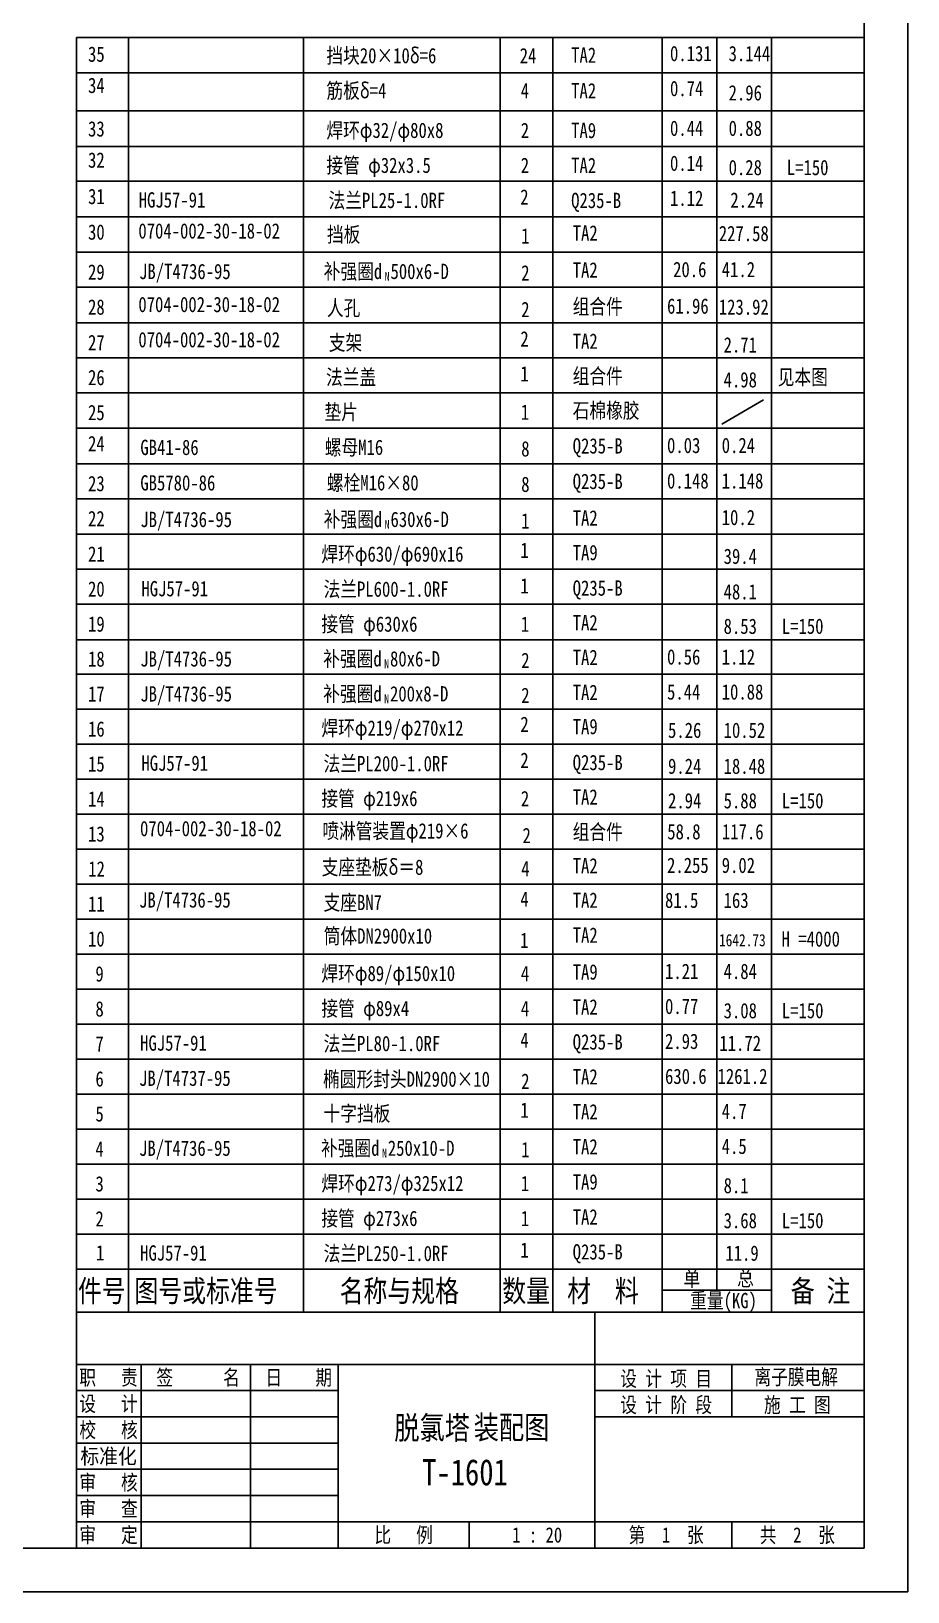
# Model space of a CAD drawing. Extents: x -1842 to -222, y 42 to 883.
# Drawn here: x -1448.4 to -1248, y 41.7 to 398.5 of the extents above; entities that cross this region are included whole.
import ezdxf
from ezdxf.enums import TextEntityAlignment as Align

# ---------------------------------------------------------------- set-up
doc = ezdxf.new("R2010")
doc.units = 0
doc.header["$LTSCALE"] = 15
doc.header["$MEASUREMENT"] = 0
for name, color, linetype in [('1', 1, 'CONTINUOUS'), ('2', 3, 'CONTINUOUS'), ('7', 2, 'CONTINUOUS'), ('FRAME140', 3, 'CONTINUOUS'), ('LAYER4', 6, 'CONTINUOUS')]:
    doc.layers.add(name, color=color, linetype=linetype)
doc.styles.add('HZFS', font='SIMFANG.TTF', dxfattribs={"width": 0.85, "height": 7.5})
doc.styles.add('宋体35', font='SimSun.ttf', dxfattribs={"width": 0.65, "height": 3.5})

msp = doc.modelspace()

# ---------------------------------------------------------------- linework, layer by layer
at = {"layer": '1'}
msp.add_line((-1290.484, 308.675), (-1280.99, 314.228), dxfattribs=at)
at = {"layer": '2'}
for p, q in [((-1426.179, 397.122), (-1426.179, 105.67)), ((-1386.179, 397.122), (-1386.179, 105.67)), ((-1341.179, 397.122), (-1341.179, 105.67)), ((-1329.179, 397.122), (-1329.179, 105.67)), ((-1304.179, 397.122), (-1304.179, 105.67)), ((-1291.679, 397.122), (-1291.679, 110.67)), ((-1279.179, 397.122), (-1279.179, 105.67)), ((-1258, 388.981), (-1438, 388.981)), ((-1258, 380.297), (-1438, 380.297)), ((-1258, 372.156), (-1438, 372.156)), ((-1258, 364.258), (-1438, 364.258)), ((-1258, 356.117), (-1438, 356.117)), ((-1258, 347.976), (-1438, 347.976)), ((-1258, 339.976), (-1438, 339.976)), ((-1258, 331.864), (-1438, 331.864)), ((-1258, 323.864), (-1438, 323.864)), ((-1258, 315.864), (-1438, 315.864)), ((-1258, 307.753), (-1438, 307.753)), ((-1258, 299.611), (-1438, 299.611)), ((-1258, 291.611), (-1438, 291.611)), ((-1258, 283.5), (-1438, 283.5)), ((-1258, 275.5), (-1438, 275.5)), ((-1258, 267.5), (-1438, 267.5)), ((-1258, 259.388), (-1438, 259.388)), ((-1258, 251.5), (-1438, 251.5)), ((-1258, 243.5), (-1438, 243.5)), ((-1258, 235.5), (-1438, 235.5)), ((-1258, 227.5), (-1438, 227.5)), ((-1258, 219.5), (-1438, 219.5)), ((-1258, 211.5), (-1438, 211.5)), ((-1258, 203.5), (-1438, 203.5)), ((-1258, 195.5), (-1438, 195.5)), ((-1258, 187.5), (-1438, 187.5)), ((-1258, 179.5), (-1438, 179.5)), ((-1258, 171.5), (-1438, 171.5)), ((-1258, 163.5), (-1438, 163.5)), ((-1258, 123.5), (-1438, 123.5)), ((-1304.179, 110.67), (-1279.179, 110.67))]:
    msp.add_line(p, q, dxfattribs=at)
at = {"layer": '2', "color": 3}
for p, q in [((-1258, 155.5), (-1438, 155.5)), ((-1258, 147.5), (-1438, 147.5)), ((-1258, 139.5), (-1438, 139.5)), ((-1258, 131.5), (-1438, 131.5)), ((-1319.564, 105.67), (-1319.564, 51.67))]:
    msp.add_line(p, q, dxfattribs=at)
at = {"layer": '2'}
msp.add_lwpolyline([(-1842, 41.709), (-1842, 882.709), (-1248, 882.709), (-1248, 41.709)], close=True, dxfattribs=at)
at = {"layer": '7', "color": 5}
for p, q in [((-1438, 105.67), (-1438, 397.122)), ((-1258, 397.122), (-1438, 397.122)), ((-1258, 115.5), (-1438, 115.5)), ((-1438, 105.67), (-1258, 105.67)), ((-1438, 51.67), (-1438, 105.67))]:
    msp.add_line(p, q, dxfattribs=at)
msp.add_lwpolyline([(-1817, 51.709), (-1817, 872.709), (-1258, 872.709), (-1258, 51.709)], close=True, dxfattribs=at)
at = {"layer": 'FRAME140'}
for p, q in [((-1438, 93.709), (-1258, 93.709)), ((-1423.25, 51.709), (-1423.25, 93.709)), ((-1398.25, 51.709), (-1398.25, 93.709)), ((-1378.25, 51.709), (-1378.25, 93.709)), ((-1288.25, 93.709), (-1288.25, 81.709)), ((-1438, 87.709), (-1378.25, 87.709)), ((-1319.564, 87.709), (-1258, 87.709)), ((-1438, 81.709), (-1378.25, 81.709)), ((-1319.564, 81.709), (-1258, 81.709)), ((-1438, 75.709), (-1378.25, 75.709)), ((-1438, 69.709), (-1378.25, 69.709)), ((-1438, 63.709), (-1378.25, 63.709)), ((-1438, 57.709), (-1258, 57.709)), ((-1348.25, 51.709), (-1348.25, 57.709)), ((-1288.25, 51.709), (-1288.25, 57.709))]:
    msp.add_line(p, q, dxfattribs=at)

# ---------------------------------------------------------------- texts
at = {"layer": '1', "color": 3, "style": 'HZFS', "width": 0.8}
for s, p in [('件号', (-1437.707, 108)), ('图号或标准号', (-1424.792, 108)), ('名称与规格', (-1377.881, 108)), ('数量', (-1340.707, 108)), ('材  料', (-1325.851, 108)), ('备 注', (-1274.75, 108))]:
    msp.add_text(s, height=5, dxfattribs=at).set_placement(p)
at = {"layer": '2', "color": 3, "style": 'HZFS', "width": 0.8}
for p in [(-1367.572, 341.468), (-1367.572, 284.77), (-1367.686, 252.881), (-1367.686, 244.881), (-1368.184, 140.993)]:
    msp.add_text('N', height=2, dxfattribs=at).set_placement(p)
at = {"layer": '2', "style": '宋体35', "width": 0.8}
for s, p in [('单', (-1299.256, 111.556)), ('总', (-1287.01, 111.65)), ('重量(KG)', (-1297.743, 106.547))]:
    msp.add_text(s, height=3.5, dxfattribs=at).set_placement(p)
at = {"layer": 'LAYER4', "style": 'HZFS', "width": 0.8}
for s, height, p in [('35', 3.5, (-1435.401, 391.527)), ('挡块20×10δ=6', 3.5, (-1380.906, 391.202)), ('24', 3.5, (-1336.715, 391.179)), ('TA2', 3.5, (-1324.955, 391.313)), ('0.131', 3.5, (-1302.356, 391.682)), ('3.144', 3.5, (-1288.959, 391.672)), ('34', 3.5, (-1435.401, 384.399)), ('筋板δ=4', 3.5, (-1380.906, 383.202)), ('4', 3.5, (-1336.481, 383.179)), ('TA2', 3.5, (-1324.955, 383.172)), ('0.74', 3.5, (-1302.356, 383.682)), ('2.96', 3.5, (-1288.959, 382.696)), ('33', 3.5, (-1435.401, 374.447)), ('焊环φ32/φ80x8', 3.5, (-1380.906, 374.122)), ('2', 3.5, (-1336.481, 374.099)), ('TA9', 3.5, (-1324.955, 374.092)), ('0.44', 3.5, (-1302.356, 374.602)), ('0.88', 3.5, (-1288.959, 374.592)), ('32', 3.5, (-1435.401, 367.319)), ('接管 φ32x3.5', 3.5, (-1380.906, 366.122)), ('2', 3.5, (-1336.481, 366.099)), ('TA2', 3.5, (-1324.955, 366.092)), ('0.14', 3.5, (-1302.356, 366.602)), ('0.28', 3.5, (-1288.959, 365.616)), ('L=150', 3.5, (-1275.649, 365.621)), ('31', 3.5, (-1435.401, 359.002)), ('HGJ57-91', 3.5, (-1423.82, 358.207)), ('法兰PL25-1.0RF', 3.5, (-1380.418, 358.103)), ('2', 3.5, (-1336.596, 358.871)), ('Q235-B', 3.5, (-1324.955, 358.092)), ('1.12', 3.5, (-1302.356, 358.602)), ('2.24', 3.5, (-1288.562, 358.168)), ('30', 3.5, (-1435.401, 350.861)), ('0704-002-30-18-02', 3.5, (-1423.89, 351.112)), ('挡板', 3.5, (-1380.789, 350.317)), ('1', 3.5, (-1336.37, 349.968)), ('TA2', 3.5, (-1324.601, 350.637)), ('227.58', 3.5, (-1291.202, 350.525)), ('29', 3.5, (-1435.401, 341.712)), ('JB/T4736-95', 3.5, (-1423.734, 341.85)), ('补强圈d 500x6-D', 3.5, (-1381.519, 341.867)), ('2', 3.5, (-1336.37, 341.519)), ('TA2', 3.5, (-1324.601, 342.188)), ('20.6', 3.5, (-1301.648, 342.298)), ('41.2', 3.5, (-1290.534, 342.298)), ('28', 3.5, (-1435.401, 333.712)), ('0704-002-30-18-02', 3.5, (-1423.89, 334.3)), ('人孔', 3.5, (-1380.789, 333.504)), ('2', 3.5, (-1336.37, 333.155)), ('组合件', 3.5, (-1324.601, 333.825)), ('61.96', 3.5, (-1303.034, 333.935)), ('123.92', 3.5, (-1291.202, 333.712)), ('27', 3.5, (-1435.401, 325.601)), ('0704-002-30-18-02', 3.5, (-1423.89, 326.251)), ('支架', 3.5, (-1380.357, 325.566)), ('2', 3.5, (-1336.566, 326.426)), ('TA2', 3.5, (-1324.601, 325.909)), ('2.71', 3.5, (-1290.101, 325.06)), ('法兰盖', 3.5, (-1380.996, 317.688)), ('1', 3.5, (-1336.566, 318.456)), ('组合件', 3.5, (-1324.601, 317.939)), ('见本图', 3.5, (-1277.729, 317.688)), ('26', 3.5, (-1435.401, 317.601)), ('4.98', 3.5, (-1290.101, 317.089)), ('石棉橡胶', 3.5, (-1324.601, 310.051)), ('25', 3.5, (-1435.401, 309.601)), ('垫片', 3.5, (-1381.331, 309.707)), ('1', 3.5, (-1336.451, 309.684)), ('24', 3.5, (-1435.401, 302.496)), ('GB41-86', 3.5, (-1423.441, 301.627)), ('螺母M16', 3.5, (-1381.276, 301.645)), ('8', 3.5, (-1336.37, 301.296)), ('Q235-B', 3.5, (-1324.601, 301.966)), ('0.03', 3.5, (-1303.034, 302.076)), ('0.24', 3.5, (-1290.534, 302.076)), ('23', 3.5, (-1435.401, 293.348)), ('GB5780-86', 3.5, (-1423.441, 293.516)), ('螺栓M16×80', 3.5, (-1380.789, 293.534)), ('8', 3.5, (-1336.37, 293.185)), ('Q235-B', 3.5, (-1324.601, 293.854)), ('0.148', 3.5, (-1303.034, 293.964)), ('1.148', 3.5, (-1290.534, 293.964)), ('补强圈d 630x6-D', 3.5, (-1381.519, 285.169)), ('10.2', 3.5, (-1290.534, 285.6)), ('22', 3.5, (-1435.401, 285.348)), ('JB/T4736-95', 3.5, (-1423.441, 285.151)), ('1', 3.5, (-1336.37, 284.82)), ('TA2', 3.5, (-1324.601, 285.49)), ('21', 3.5, (-1435.401, 277.236)), ('焊环φ630/φ690x16', 3.5, (-1382.047, 277.231)), ('1', 3.5, (-1336.566, 278.091)), ('TA9', 3.5, (-1324.601, 277.575)), ('39.4', 3.5, (-1290.101, 276.725)), ('20', 3.5, (-1435.401, 269.236)), ('HGJ57-91', 3.5, (-1423.203, 269.316)), ('法兰PL600-1.0RF', 3.5, (-1381.559, 269.212)), ('1', 3.5, (-1336.566, 269.98)), ('Q235-B', 3.5, (-1324.601, 269.463)), ('48.1', 3.5, (-1290.101, 268.613)), ('19', 3.5, (-1435.401, 261.236)), ('接管 φ630x6', 3.5, (-1382.047, 261.231)), ('1', 3.5, (-1336.451, 261.208)), ('TA2', 3.5, (-1324.601, 261.575)), ('8.53', 3.5, (-1290.101, 260.725)), ('L=150', 3.5, (-1276.79, 260.73)), ('JB/T4736-95', 3.5, (-1423.441, 253.263)), ('补强圈d 80x6-D', 3.5, (-1381.634, 253.281)), ('TA2', 3.5, (-1324.601, 253.601)), ('0.56', 3.5, (-1303.034, 253.711)), ('1.12', 3.5, (-1290.534, 253.711)), ('18', 3.5, (-1435.401, 253.236)), ('2', 3.5, (-1336.37, 252.932)), ('17', 3.5, (-1435.401, 245.236)), ('JB/T4736-95', 3.5, (-1423.441, 245.263)), ('补强圈d 200x8-D', 3.5, (-1381.634, 245.281)), ('2', 3.5, (-1336.37, 244.932)), ('TA2', 3.5, (-1324.601, 245.601)), ('5.44', 3.5, (-1303.034, 245.711)), ('10.88', 3.5, (-1290.534, 245.711)), ('16', 3.5, (-1435.401, 237.236)), ('焊环φ219/φ270x12', 3.5, (-1382.047, 237.454)), ('2', 3.5, (-1336.566, 238.315)), ('TA9', 3.5, (-1324.601, 237.798)), ('5.26', 3.5, (-1302.81, 236.948)), ('10.52', 3.5, (-1290.101, 236.948)), ('15', 3.5, (-1435.401, 229.236)), ('HGJ57-91', 3.5, (-1423.203, 229.427)), ('法兰PL200-1.0RF', 3.5, (-1381.559, 229.323)), ('2', 3.5, (-1336.566, 230.091)), ('Q235-B', 3.5, (-1324.601, 229.575)), ('9.24', 3.5, (-1302.81, 228.725)), ('18.48', 3.5, (-1290.101, 228.725)), ('接管 φ219x6', 3.5, (-1382.047, 221.343)), ('TA2', 3.5, (-1324.601, 221.686)), ('14', 3.5, (-1435.401, 221.236)), ('2', 3.5, (-1336.451, 221.32)), ('2.94', 3.5, (-1302.81, 220.837)), ('5.88', 3.5, (-1290.101, 220.837)), ('L=150', 3.5, (-1276.79, 220.842)), ('0704-002-30-18-02', 3.5, (-1423.513, 214.467)), ('喷淋管装置φ219×6', 3.5, (-1381.842, 213.937)), ('组合件', 3.5, (-1324.601, 213.713)), ('13', 3.5, (-1435.401, 213.236)), ('2', 3.5, (-1336.075, 212.881)), ('58.8', 3.5, (-1302.987, 213.748)), ('117.6', 3.5, (-1290.487, 213.748)), ('12', 3.5, (-1435.347, 205.236)), ('支座垫板δ＝8', 3.5, (-1381.994, 205.64)), ('4', 3.5, (-1336.37, 205.291)), ('TA2', 3.5, (-1324.601, 205.96)), ('2.255', 3.5, (-1303.034, 206.07)), ('9.02', 3.5, (-1290.534, 206.07)), ('11', 3.5, (-1435.401, 197.236)), ('JB/T4736-95', 3.5, (-1423.734, 198.146)), ('支座BN7', 3.5, (-1381.559, 197.571)), ('4', 3.5, (-1336.566, 198.339)), ('TA2', 3.5, (-1324.601, 198.097)), ('81.5', 3.5, (-1303.498, 198.082)), ('163', 3.5, (-1290.101, 198.072)), ('10', 3.5, (-1435.401, 189.236)), ('筒体DN2900x10', 3.5, (-1381.517, 189.908)), ('TA2', 3.5, (-1324.601, 190.097)), ('H =4000', 3.5, (-1276.842, 189.226)), ('1', 3.5, (-1336.618, 188.916)), ('1642.73', 2.8, (-1291.152, 189.307)), ('9', 3.5, (-1433.709, 181.236)), ('焊环φ89/φ150x10', 3.5, (-1382.047, 181.343)), ('4', 3.5, (-1336.451, 181.32)), ('TA9', 3.5, (-1324.601, 181.686)), ('1.21', 3.5, (-1303.498, 181.823)), ('4.84', 3.5, (-1290.101, 181.813)), ('8', 3.5, (-1433.709, 173.236)), ('接管 φ89x4', 3.5, (-1382.047, 173.343)), ('4', 3.5, (-1336.451, 173.32)), ('TA2', 3.5, (-1324.601, 173.686)), ('0.77', 3.5, (-1303.498, 173.823)), ('3.08', 3.5, (-1290.101, 172.837)), ('L=150', 3.5, (-1276.79, 172.842)), ('7', 3.5, (-1433.709, 165.236)), ('HGJ57-91', 3.5, (-1423.496, 165.427)), ('法兰PL80-1.0RF', 3.5, (-1381.559, 165.323)), ('4', 3.5, (-1336.566, 166.091)), ('Q235-B', 3.5, (-1324.601, 165.686)), ('2.93', 3.5, (-1303.498, 165.823)), ('11.72', 3.5, (-1291.07, 165.389)), ('6', 3.5, (-1433.709, 157.236)), ('JB/T4737-95', 3.5, (-1423.734, 157.375)), ('椭圆形封头DN2900×10', 3.5, (-1381.664, 157.176)), ('TA2', 3.5, (-1324.601, 157.713)), ('630.6', 3.5, (-1303.498, 157.823)), ('1261.2', 3.5, (-1291.491, 157.823)), ('2', 3.5, (-1336.37, 156.703)), ('1', 3.5, (-1336.566, 150.091)), ('5', 3.5, (-1433.709, 149.236)), ('十字挡板', 3.5, (-1381.559, 149.323)), ('TA2', 3.5, (-1324.601, 149.713)), ('4.7', 3.5, (-1290.534, 149.823)), ('4', 3.5, (-1433.709, 141.236)), ('JB/T4736-95', 3.5, (-1423.734, 141.375)), ('补强圈d 250x10-D', 3.5, (-1382.132, 141.392)), ('1', 3.5, (-1336.37, 141.044)), ('TA2', 3.5, (-1324.601, 141.713)), ('4.5', 3.5, (-1290.534, 141.823)), ('3', 3.5, (-1433.709, 133.236)), ('焊环φ273/φ325x12', 3.5, (-1382.047, 133.343)), ('1', 3.5, (-1336.451, 133.32)), ('TA9', 3.5, (-1324.601, 133.686)), ('8.1', 3.5, (-1290.101, 132.837)), ('2', 3.5, (-1433.709, 125.236)), ('接管 φ273x6', 3.5, (-1382.047, 125.343)), ('1', 3.5, (-1336.451, 125.32)), ('TA2', 3.5, (-1324.601, 125.686)), ('3.68', 3.5, (-1290.101, 124.837)), ('L=150', 3.5, (-1276.79, 124.842)), ('法兰PL250-1.0RF', 3.5, (-1381.559, 117.323)), ('1', 3.5, (-1336.566, 118.091)), ('1', 3.5, (-1433.58, 117.468)), ('HGJ57-91', 3.5, (-1423.496, 117.427)), ('Q235-B', 3.5, (-1324.601, 117.686)), ('11.9', 3.5, (-1289.703, 117.389))]:
    msp.add_text(s, height=height, dxfattribs=at).set_placement(p)
at = {"layer": 'LAYER4', "style": 'HZFS'}
for s, height, width, p in [('职   责', 3.5, 0.8, (-1430.713, 90.709)), ('签      名', 3.5, 0.8, (-1410.25, 90.709)), ('日    期', 3.5, 0.8, (-1387.25, 90.709)), ('离子膜电解', 3.5, 0.8, (-1273.51, 90.826)), ('设 计 项 目', 3.5, 0.8, (-1303.25, 90.459)), ('设   计', 3.5, 0.8, (-1430.713, 84.709)), ('设 计 阶 段', 3.5, 0.8, (-1303.25, 84.459)), ('施 工 图', 3.5, 0.8, (-1273.25, 84.459)), ('脱氯塔', 5.28, 0.8, (-1356.749, 79.201)), ('装配图', 5.28, 0.8, (-1338.569, 79.304)), ('校   核', 3.5, 0.8, (-1430.713, 78.709)), ('标准化', 3.5, 0.9, (-1430.713, 72.709)), ('T-1601', 6, 0.8, (-1349.225, 69.045)), ('审   核', 3.5, 0.8, (-1430.713, 66.709)), ('审   查', 3.5, 0.8, (-1430.713, 60.709)), ('审   定', 3.5, 0.8, (-1430.713, 54.709)), ('比   例', 3.5, 0.8, (-1363.25, 54.709)), ('1 : 20', 3.5, 0.8, (-1332.721, 54.709)), ('第  1  张', 3.5, 0.8, (-1303.25, 54.709)), ('共  2  张', 3.5, 0.8, (-1273.25, 54.709))]:
    msp.add_text(s, height=height, dxfattribs=dict(at, width=width)).set_placement(p, align=Align.MIDDLE_CENTER)

doc.saveas('drawing.dxf')
